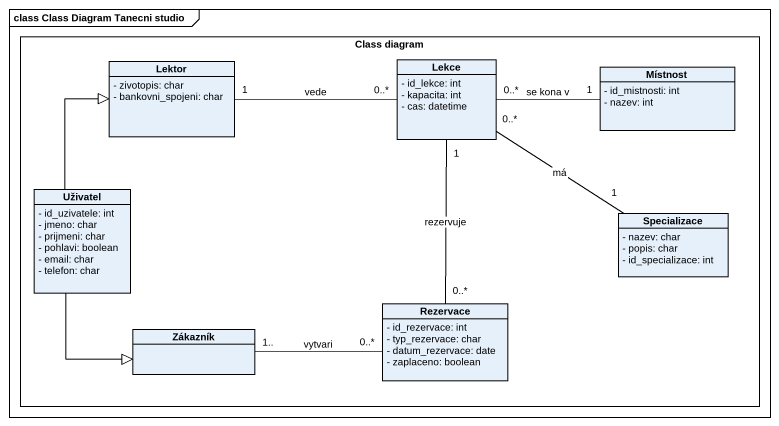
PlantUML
@startuml
mainframe class Class Diagram Tanecni studio
hide circle
hide empty members
skinparam classAttributeIconSize 0
rectangle "Class diagram" as Class_diagram {
  class Lektor {
    - zivotopis: char
    - bankovni_spojeni: char
  }
  class Lekce {
    - id_lekce: int
    - kapacita: int
    - cas: datetime
  }
  class Místnost {
    - id_mistnosti: int
    - nazev: int
  }
  class Uživatel {
    - id_uzivatele: int
    - jmeno: char
    - prijmeni: char
    - pohlavi: boolean
    - email: char
    - telefon: char
  }
  class Specializace {
    - nazev: char
    - popis: char
    - id_specializace: int
  }
  class Rezervace {
    - id_rezervace: int
    - typ_rezervace: char
    - datum_rezervace: date
    - zaplaceno: boolean
  }
  class Zákazník
}
Lektor "1" -right- "0..*" Lekce : vede
Lekce "0..*" -right- "1" Místnost : se kona v
Uživatel -up-|> Lektor
Uživatel --|> Zákazník
Specializace "1" -up- "0..*" Lekce : má
Rezervace "0..*" -up- "1" Lekce : rezervuje
Zákazník "1.." -right- "0..*" Rezervace : vytvari
@enduml
